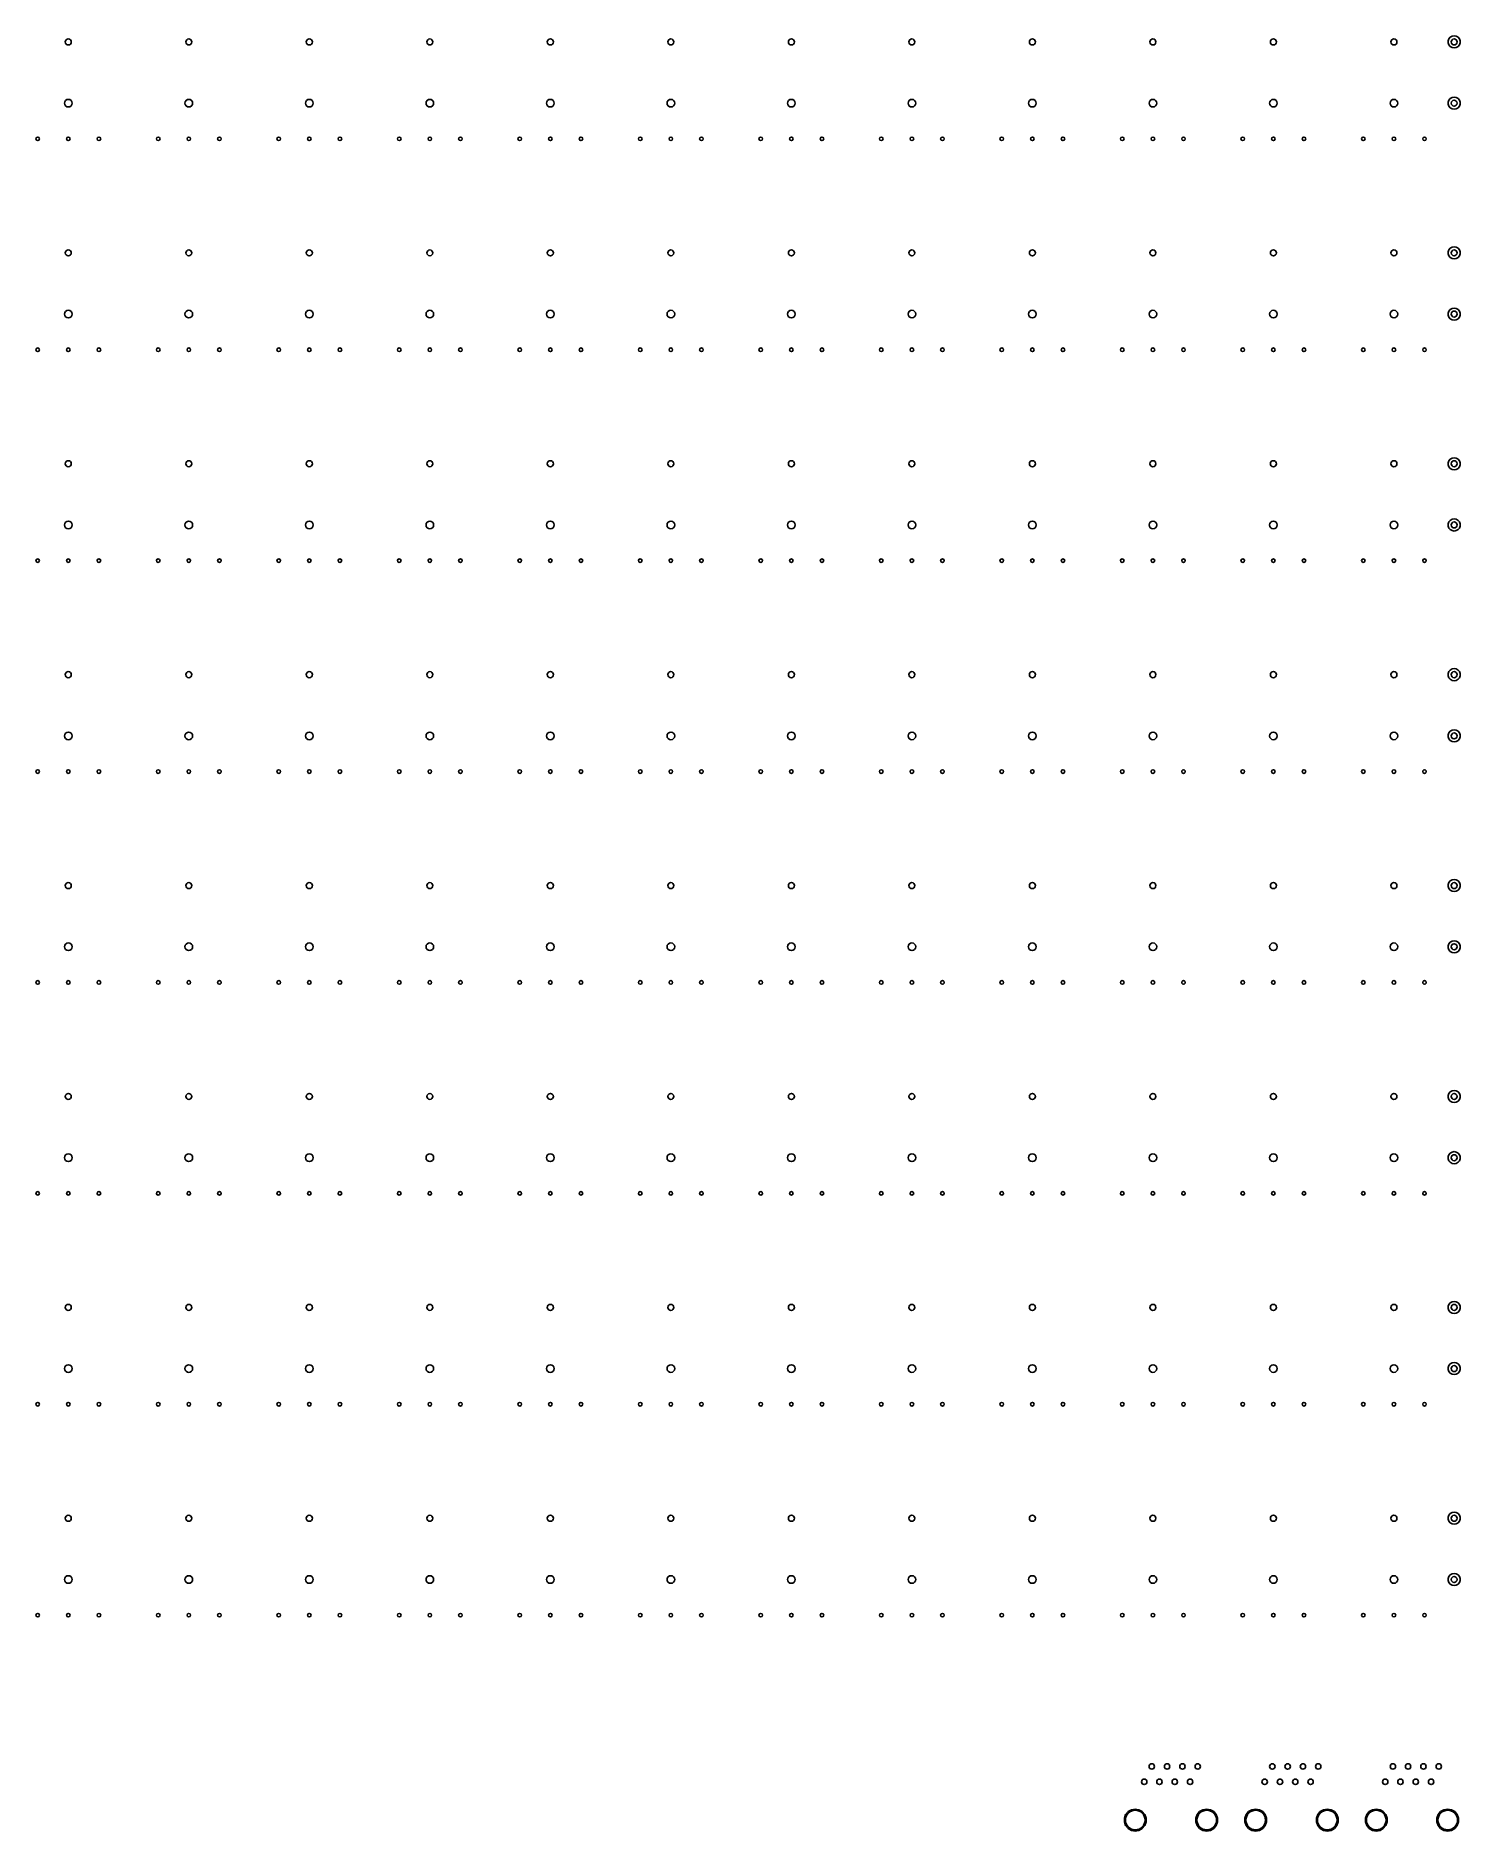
# Model space of a CAD drawing. Extents: x 184 to 420, y -367 to -69.
import ezdxf

# ---------------------------------------------------------------- set-up
doc = ezdxf.new("R2010")
doc.units = 0
doc.header["$MEASUREMENT"] = 0
doc.layers.add('BLACK', color=7, linetype='CONTINUOUS')

msp = doc.modelspace()

# ---------------------------------------------------------------- linework, layer by layer
at = {"layer": 'Black'}
for p, q in [((418.512, -69.7458), (418.631, -69.4183)), ((418.512, -70.0942), (418.512, -69.7458)), ((418.631, -70.4217), (418.512, -70.0942)), ((418.631, -69.4183), (418.855, -69.1514)), ((418.855, -70.6886), (418.631, -70.4217)), ((418.855, -69.1514), (419.157, -68.9772)), ((419.157, -70.8628), (418.855, -70.6886)), ((419.157, -68.9772), (419.5, -68.9167)), ((419.5, -70.9233), (419.157, -70.8628)), ((419.5, -68.9167), (419.843, -68.9772)), ((419.843, -70.8628), (419.5, -70.9233)), ((419.843, -68.9772), (420.145, -69.1514)), ((420.145, -70.6886), (419.843, -70.8628)), ((420.145, -69.1514), (420.369, -69.4183)), ((420.369, -70.4217), (420.145, -70.6886)), ((420.369, -69.4183), (420.488, -69.7458)), ((420.488, -70.0942), (420.369, -70.4217)), ((420.488, -69.7458), (420.488, -70.0942)), ((418.512, -79.9058), (418.631, -79.5783)), ((418.512, -80.2542), (418.512, -79.9058)), ((418.631, -80.5817), (418.512, -80.2542)), ((418.631, -79.5783), (418.855, -79.3114)), ((418.855, -79.3114), (419.157, -79.1372)), ((419.157, -79.1372), (419.5, -79.0767)), ((419.5, -79.0767), (419.843, -79.1372)), ((419.843, -79.1372), (420.145, -79.3114)), ((420.145, -79.3114), (420.369, -79.5783)), ((420.369, -79.5783), (420.488, -79.9058)), ((420.488, -80.2542), (420.369, -80.5817)), ((420.488, -79.9058), (420.488, -80.2542)), ((418.855, -80.8486), (418.631, -80.5817)), ((419.157, -81.0228), (418.855, -80.8486)), ((419.5, -81.0833), (419.157, -81.0228)), ((419.843, -81.0228), (419.5, -81.0833)), ((420.145, -80.8486), (419.843, -81.0228)), ((420.369, -80.5817), (420.145, -80.8486)), ((418.631, -104.418), (418.855, -104.151)), ((418.855, -104.151), (419.157, -103.977)), ((419.157, -103.977), (419.5, -103.917)), ((419.5, -103.917), (419.843, -103.977)), ((419.843, -103.977), (420.145, -104.151)), ((420.145, -104.151), (420.369, -104.418)), ((418.512, -104.746), (418.631, -104.418)), ((418.512, -105.094), (418.512, -104.746)), ((418.631, -105.422), (418.512, -105.094)), ((418.855, -105.689), (418.631, -105.422)), ((419.157, -105.863), (418.855, -105.689)), ((419.5, -105.923), (419.157, -105.863)), ((419.843, -105.863), (419.5, -105.923)), ((420.145, -105.689), (419.843, -105.863)), ((420.369, -105.422), (420.145, -105.689)), ((420.369, -104.418), (420.488, -104.746)), ((420.488, -105.094), (420.369, -105.422)), ((420.488, -104.746), (420.488, -105.094)), ((418.512, -114.906), (418.631, -114.578)), ((418.512, -115.254), (418.512, -114.906)), ((418.631, -115.582), (418.512, -115.254)), ((418.631, -114.578), (418.855, -114.311)), ((418.855, -115.849), (418.631, -115.582)), ((418.855, -114.311), (419.157, -114.137)), ((419.157, -116.023), (418.855, -115.849)), ((419.157, -114.137), (419.5, -114.077)), ((419.5, -116.083), (419.157, -116.023)), ((419.5, -114.077), (419.843, -114.137)), ((419.843, -116.023), (419.5, -116.083)), ((419.843, -114.137), (420.145, -114.311)), ((420.145, -115.849), (419.843, -116.023)), ((420.145, -114.311), (420.369, -114.578)), ((420.369, -115.582), (420.145, -115.849)), ((420.369, -114.578), (420.488, -114.906)), ((420.488, -115.254), (420.369, -115.582)), ((420.488, -114.906), (420.488, -115.254)), ((418.512, -139.746), (418.631, -139.418)), ((418.512, -140.094), (418.512, -139.746)), ((418.631, -139.418), (418.855, -139.151)), ((418.855, -139.151), (419.157, -138.977)), ((419.157, -138.977), (419.5, -138.917)), ((419.5, -138.917), (419.843, -138.977)), ((419.843, -138.977), (420.145, -139.151)), ((420.145, -139.151), (420.369, -139.418)), ((420.369, -139.418), (420.488, -139.746)), ((420.488, -139.746), (420.488, -140.094)), ((418.631, -140.422), (418.512, -140.094)), ((418.855, -140.689), (418.631, -140.422)), ((419.157, -140.863), (418.855, -140.689)), ((419.5, -140.923), (419.157, -140.863)), ((419.843, -140.863), (419.5, -140.923)), ((420.145, -140.689), (419.843, -140.863)), ((420.369, -140.422), (420.145, -140.689)), ((420.488, -140.094), (420.369, -140.422)), ((418.512, -149.906), (418.631, -149.578)), ((418.512, -150.254), (418.512, -149.906)), ((418.631, -150.582), (418.512, -150.254)), ((418.631, -149.578), (418.855, -149.311)), ((418.855, -150.849), (418.631, -150.582)), ((418.855, -149.311), (419.157, -149.137)), ((419.157, -151.023), (418.855, -150.849)), ((419.157, -149.137), (419.5, -149.077)), ((419.5, -151.083), (419.157, -151.023)), ((419.5, -149.077), (419.843, -149.137)), ((419.843, -151.023), (419.5, -151.083)), ((419.843, -149.137), (420.145, -149.311)), ((420.145, -150.849), (419.843, -151.023)), ((420.145, -149.311), (420.369, -149.578)), ((420.369, -150.582), (420.145, -150.849)), ((420.369, -149.578), (420.488, -149.906)), ((420.488, -150.254), (420.369, -150.582)), ((420.488, -149.906), (420.488, -150.254)), ((418.512, -174.746), (418.631, -174.418)), ((418.512, -175.094), (418.512, -174.746)), ((418.631, -175.422), (418.512, -175.094)), ((418.631, -174.418), (418.855, -174.151)), ((418.855, -175.689), (418.631, -175.422)), ((418.855, -174.151), (419.157, -173.977)), ((419.157, -175.863), (418.855, -175.689)), ((419.157, -173.977), (419.5, -173.917)), ((419.5, -173.917), (419.843, -173.977)), ((419.843, -173.977), (420.145, -174.151)), ((420.145, -175.689), (419.843, -175.863)), ((420.145, -174.151), (420.369, -174.418)), ((420.369, -175.422), (420.145, -175.689)), ((420.369, -174.418), (420.488, -174.746)), ((420.488, -175.094), (420.369, -175.422)), ((420.488, -174.746), (420.488, -175.094)), ((419.5, -175.923), (419.157, -175.863)), ((419.843, -175.863), (419.5, -175.923)), ((418.512, -184.906), (418.631, -184.578)), ((418.631, -184.578), (418.855, -184.311)), ((418.855, -184.311), (419.157, -184.137)), ((419.157, -184.137), (419.5, -184.077)), ((419.5, -184.077), (419.843, -184.137)), ((419.843, -184.137), (420.145, -184.311)), ((420.145, -184.311), (420.369, -184.578)), ((420.369, -184.578), (420.488, -184.906)), ((418.512, -185.254), (418.512, -184.906)), ((418.631, -185.582), (418.512, -185.254)), ((418.855, -185.849), (418.631, -185.582)), ((419.157, -186.023), (418.855, -185.849)), ((419.5, -186.083), (419.157, -186.023)), ((419.843, -186.023), (419.5, -186.083)), ((420.145, -185.849), (419.843, -186.023)), ((420.369, -185.582), (420.145, -185.849)), ((420.488, -185.254), (420.369, -185.582)), ((420.488, -184.906), (420.488, -185.254)), ((418.512, -209.746), (418.631, -209.418)), ((418.512, -210.094), (418.512, -209.746)), ((418.631, -210.422), (418.512, -210.094)), ((418.631, -209.418), (418.855, -209.151)), ((418.855, -210.689), (418.631, -210.422)), ((418.855, -209.151), (419.157, -208.977)), ((419.157, -210.863), (418.855, -210.689)), ((419.157, -208.977), (419.5, -208.917)), ((419.5, -210.923), (419.157, -210.863)), ((419.5, -208.917), (419.843, -208.977)), ((419.843, -210.863), (419.5, -210.923)), ((419.843, -208.977), (420.145, -209.151)), ((420.145, -210.689), (419.843, -210.863)), ((420.145, -209.151), (420.369, -209.418)), ((420.369, -210.422), (420.145, -210.689)), ((420.369, -209.418), (420.488, -209.746)), ((420.488, -210.094), (420.369, -210.422)), ((420.488, -209.746), (420.488, -210.094)), ((418.512, -219.906), (418.631, -219.578)), ((418.512, -220.254), (418.512, -219.906)), ((418.631, -220.582), (418.512, -220.254)), ((418.631, -219.578), (418.855, -219.311)), ((418.855, -219.311), (419.157, -219.137)), ((419.157, -219.137), (419.5, -219.077)), ((419.5, -219.077), (419.843, -219.137)), ((419.843, -219.137), (420.145, -219.311)), ((420.145, -219.311), (420.369, -219.578)), ((420.369, -219.578), (420.488, -219.906)), ((420.488, -220.254), (420.369, -220.582)), ((420.488, -219.906), (420.488, -220.254)), ((418.855, -220.849), (418.631, -220.582)), ((419.157, -221.023), (418.855, -220.849)), ((419.5, -221.083), (419.157, -221.023)), ((419.843, -221.023), (419.5, -221.083)), ((420.145, -220.849), (419.843, -221.023)), ((420.369, -220.582), (420.145, -220.849)), ((418.631, -244.418), (418.855, -244.151)), ((418.855, -244.151), (419.157, -243.977)), ((419.157, -243.977), (419.5, -243.917)), ((419.5, -243.917), (419.843, -243.977)), ((419.843, -243.977), (420.145, -244.151)), ((420.145, -244.151), (420.369, -244.418)), ((418.512, -244.746), (418.631, -244.418)), ((418.512, -245.094), (418.512, -244.746)), ((418.631, -245.422), (418.512, -245.094)), ((418.855, -245.689), (418.631, -245.422)), ((419.157, -245.863), (418.855, -245.689)), ((419.5, -245.923), (419.157, -245.863)), ((419.843, -245.863), (419.5, -245.923)), ((420.145, -245.689), (419.843, -245.863)), ((420.369, -245.422), (420.145, -245.689)), ((420.369, -244.418), (420.488, -244.746)), ((420.488, -245.094), (420.369, -245.422)), ((420.488, -244.746), (420.488, -245.094)), ((418.512, -254.906), (418.631, -254.578)), ((418.512, -255.254), (418.512, -254.906)), ((418.631, -255.582), (418.512, -255.254)), ((418.631, -254.578), (418.855, -254.311)), ((418.855, -255.849), (418.631, -255.582)), ((418.855, -254.311), (419.157, -254.137)), ((419.157, -256.023), (418.855, -255.849)), ((419.157, -254.137), (419.5, -254.077)), ((419.5, -256.083), (419.157, -256.023)), ((419.5, -254.077), (419.843, -254.137)), ((419.843, -256.023), (419.5, -256.083)), ((419.843, -254.137), (420.145, -254.311)), ((420.145, -255.849), (419.843, -256.023)), ((420.145, -254.311), (420.369, -254.578)), ((420.369, -255.582), (420.145, -255.849)), ((420.369, -254.578), (420.488, -254.906)), ((420.488, -255.254), (420.369, -255.582)), ((420.488, -254.906), (420.488, -255.254)), ((418.512, -279.746), (418.631, -279.418)), ((418.512, -280.094), (418.512, -279.746)), ((418.631, -279.418), (418.855, -279.151)), ((418.855, -279.151), (419.157, -278.977)), ((419.157, -278.977), (419.5, -278.917)), ((419.5, -278.917), (419.843, -278.977)), ((419.843, -278.977), (420.145, -279.151)), ((420.145, -279.151), (420.369, -279.418)), ((420.369, -279.418), (420.488, -279.746)), ((420.488, -279.746), (420.488, -280.094)), ((418.631, -280.422), (418.512, -280.094)), ((418.855, -280.689), (418.631, -280.422)), ((419.157, -280.863), (418.855, -280.689)), ((419.5, -280.923), (419.157, -280.863)), ((419.843, -280.863), (419.5, -280.923)), ((420.145, -280.689), (419.843, -280.863)), ((420.369, -280.422), (420.145, -280.689)), ((420.488, -280.094), (420.369, -280.422)), ((418.512, -289.906), (418.631, -289.578)), ((418.512, -290.254), (418.512, -289.906)), ((418.631, -290.582), (418.512, -290.254)), ((418.631, -289.578), (418.855, -289.311)), ((418.855, -290.849), (418.631, -290.582)), ((418.855, -289.311), (419.157, -289.137)), ((419.157, -291.023), (418.855, -290.849)), ((419.157, -289.137), (419.5, -289.077)), ((419.5, -291.083), (419.157, -291.023)), ((419.5, -289.077), (419.843, -289.137)), ((419.843, -291.023), (419.5, -291.083)), ((419.843, -289.137), (420.145, -289.311)), ((420.145, -290.849), (419.843, -291.023)), ((420.145, -289.311), (420.369, -289.578)), ((420.369, -290.582), (420.145, -290.849)), ((420.369, -289.578), (420.488, -289.906)), ((420.488, -290.254), (420.369, -290.582)), ((420.488, -289.906), (420.488, -290.254)), ((418.512, -314.746), (418.631, -314.418)), ((418.512, -315.094), (418.512, -314.746)), ((418.631, -315.422), (418.512, -315.094)), ((418.631, -314.418), (418.855, -314.151)), ((418.855, -315.689), (418.631, -315.422)), ((418.855, -314.151), (419.157, -313.977)), ((419.157, -315.863), (418.855, -315.689)), ((419.157, -313.977), (419.5, -313.917)), ((419.5, -313.917), (419.843, -313.977)), ((419.843, -313.977), (420.145, -314.151)), ((420.145, -315.689), (419.843, -315.863)), ((420.145, -314.151), (420.369, -314.418)), ((420.369, -315.422), (420.145, -315.689)), ((420.369, -314.418), (420.488, -314.746)), ((420.488, -315.094), (420.369, -315.422)), ((420.488, -314.746), (420.488, -315.094)), ((419.5, -315.923), (419.157, -315.863)), ((419.843, -315.863), (419.5, -315.923)), ((418.512, -324.906), (418.631, -324.578)), ((418.631, -324.578), (418.855, -324.311)), ((418.855, -324.311), (419.157, -324.137)), ((419.157, -324.137), (419.5, -324.077)), ((419.5, -324.077), (419.843, -324.137)), ((419.843, -324.137), (420.145, -324.311)), ((420.145, -324.311), (420.369, -324.578)), ((420.369, -324.578), (420.488, -324.906)), ((418.512, -325.254), (418.512, -324.906)), ((418.631, -325.582), (418.512, -325.254)), ((418.855, -325.849), (418.631, -325.582)), ((419.157, -326.023), (418.855, -325.849)), ((419.5, -326.083), (419.157, -326.023)), ((419.843, -326.023), (419.5, -326.083)), ((420.145, -325.849), (419.843, -326.023)), ((420.369, -325.582), (420.145, -325.849)), ((420.488, -325.254), (420.369, -325.582)), ((420.488, -324.906), (420.488, -325.254)), ((365.392, -363.597), (365.943, -363.279)), ((365.943, -363.279), (366.569, -363.168)), ((366.569, -363.168), (367.196, -363.279)), ((367.196, -363.279), (367.747, -363.597)), ((377.261, -363.597), (377.812, -363.279)), ((377.812, -363.279), (378.439, -363.168)), ((378.439, -363.168), (379.065, -363.279)), ((379.065, -363.279), (379.616, -363.597)), ((385.392, -363.597), (385.943, -363.279)), ((385.943, -363.279), (386.569, -363.168)), ((386.569, -363.168), (387.196, -363.279)), ((387.196, -363.279), (387.747, -363.597)), ((397.261, -363.597), (397.812, -363.279)), ((397.812, -363.279), (398.439, -363.168)), ((398.439, -363.168), (399.065, -363.279)), ((399.065, -363.279), (399.616, -363.597)), ((405.392, -363.597), (405.943, -363.279)), ((405.943, -363.279), (406.569, -363.168)), ((406.569, -363.168), (407.196, -363.279)), ((407.196, -363.279), (407.747, -363.597)), ((417.261, -363.597), (417.812, -363.279)), ((417.812, -363.279), (418.439, -363.168)), ((418.439, -363.168), (419.065, -363.279)), ((419.065, -363.279), (419.616, -363.597)), ((364.765, -364.682), (364.983, -364.084)), ((364.765, -365.318), (364.765, -364.682)), ((364.983, -365.916), (364.765, -365.318)), ((364.983, -364.084), (365.392, -363.597)), ((365.392, -366.403), (364.983, -365.916)), ((365.943, -366.721), (365.392, -366.403)), ((367.747, -366.403), (367.196, -366.721)), ((367.747, -363.597), (368.156, -364.084)), ((368.156, -365.916), (367.747, -366.403)), ((368.156, -364.084), (368.373, -364.682)), ((368.373, -365.318), (368.156, -365.916)), ((368.373, -364.682), (368.373, -365.318)), ((376.634, -364.682), (376.852, -364.084)), ((376.634, -365.318), (376.634, -364.682)), ((376.852, -365.916), (376.634, -365.318)), ((376.852, -364.084), (377.261, -363.597)), ((377.261, -366.403), (376.852, -365.916)), ((377.812, -366.721), (377.261, -366.403)), ((379.616, -366.403), (379.065, -366.721)), ((379.616, -363.597), (380.025, -364.084)), ((380.025, -365.916), (379.616, -366.403)), ((380.025, -364.084), (380.243, -364.682)), ((380.243, -365.318), (380.025, -365.916)), ((380.243, -364.682), (380.243, -365.318)), ((384.765, -364.682), (384.983, -364.084)), ((384.765, -365.318), (384.765, -364.682)), ((384.983, -365.916), (384.765, -365.318)), ((384.983, -364.084), (385.392, -363.597)), ((385.392, -366.403), (384.983, -365.916)), ((385.943, -366.721), (385.392, -366.403)), ((387.747, -366.403), (387.196, -366.721)), ((387.747, -363.597), (388.156, -364.084)), ((388.156, -365.916), (387.747, -366.403)), ((388.156, -364.084), (388.373, -364.682)), ((388.373, -365.318), (388.156, -365.916)), ((388.373, -364.682), (388.373, -365.318)), ((396.634, -364.682), (396.852, -364.084)), ((396.634, -365.318), (396.634, -364.682)), ((396.852, -365.916), (396.634, -365.318)), ((396.852, -364.084), (397.261, -363.597)), ((397.261, -366.403), (396.852, -365.916)), ((397.812, -366.721), (397.261, -366.403)), ((399.616, -366.403), (399.065, -366.721)), ((399.616, -363.597), (400.025, -364.084)), ((400.025, -365.916), (399.616, -366.403)), ((400.025, -364.084), (400.243, -364.682)), ((400.243, -365.318), (400.025, -365.916)), ((400.243, -364.682), (400.243, -365.318)), ((404.765, -364.682), (404.983, -364.084)), ((404.765, -365.318), (404.765, -364.682)), ((404.983, -365.916), (404.765, -365.318)), ((404.983, -364.084), (405.392, -363.597)), ((405.392, -366.403), (404.983, -365.916)), ((405.943, -366.721), (405.392, -366.403)), ((407.747, -366.403), (407.196, -366.721)), ((407.747, -363.597), (408.156, -364.084)), ((408.156, -365.916), (407.747, -366.403)), ((408.156, -364.084), (408.373, -364.682)), ((408.373, -365.318), (408.156, -365.916)), ((408.373, -364.682), (408.373, -365.318)), ((416.634, -364.682), (416.852, -364.084)), ((416.634, -365.318), (416.634, -364.682)), ((416.852, -365.916), (416.634, -365.318)), ((416.852, -364.084), (417.261, -363.597)), ((417.261, -366.403), (416.852, -365.916)), ((417.812, -366.721), (417.261, -366.403)), ((419.616, -366.403), (419.065, -366.721)), ((419.616, -363.597), (420.025, -364.084)), ((420.025, -365.916), (419.616, -366.403)), ((420.025, -364.084), (420.243, -364.682)), ((420.243, -365.318), (420.025, -365.916)), ((420.243, -364.682), (420.243, -365.318)), ((366.569, -366.832), (365.943, -366.721)), ((367.196, -366.721), (366.569, -366.832)), ((378.439, -366.832), (377.812, -366.721)), ((379.065, -366.721), (378.439, -366.832)), ((386.569, -366.832), (385.943, -366.721)), ((387.196, -366.721), (386.569, -366.832)), ((398.439, -366.832), (397.812, -366.721)), ((399.065, -366.721), (398.439, -366.832)), ((406.569, -366.832), (405.943, -366.721)), ((407.196, -366.721), (406.569, -366.832)), ((418.439, -366.832), (417.812, -366.721)), ((419.065, -366.721), (418.439, -366.832))]:
    msp.add_line(p, q, dxfattribs=at)
for centre, radius in [((189.5, -69.92), 0.5004), ((209.5, -69.92), 0.5004), ((229.5, -69.92), 0.5004), ((249.5, -69.92), 0.5004), ((269.5, -69.92), 0.5004), ((289.5, -69.92), 0.5004), ((309.5, -69.92), 0.5004), ((329.5, -69.92), 0.5004), ((349.5, -69.92), 0.5004), ((369.5, -69.92), 0.5004), ((389.5, -69.92), 0.5004), ((409.5, -69.92), 0.5004), ((419.5, -69.92), 0.5004), ((189.5, -80.08), 0.635), ((209.5, -80.08), 0.635), ((229.5, -80.08), 0.635), ((249.5, -80.08), 0.635), ((269.5, -80.08), 0.635), ((289.5, -80.08), 0.635), ((309.5, -80.08), 0.635), ((329.5, -80.08), 0.635), ((349.5, -80.08), 0.635), ((369.5, -80.08), 0.635), ((389.5, -80.08), 0.635), ((409.5, -80.08), 0.635), ((419.5, -80.08), 0.5004), ((184.42, -86), 0.3), ((189.5, -86), 0.3), ((194.58, -86), 0.3), ((204.42, -86), 0.3), ((209.5, -86), 0.3), ((214.58, -86), 0.3), ((224.42, -86), 0.3), ((229.5, -86), 0.3), ((234.58, -86), 0.3), ((244.42, -86), 0.3), ((249.5, -86), 0.3), ((254.58, -86), 0.3), ((264.42, -86), 0.3), ((269.5, -86), 0.3), ((274.58, -86), 0.3), ((284.42, -86), 0.3), ((289.5, -86), 0.3), ((294.58, -86), 0.3), ((304.42, -86), 0.3), ((309.5, -86), 0.3), ((314.58, -86), 0.3), ((324.42, -86), 0.3), ((329.5, -86), 0.3), ((334.58, -86), 0.3), ((344.42, -86), 0.3), ((349.5, -86), 0.3), ((354.58, -86), 0.3), ((364.42, -86), 0.3), ((369.5, -86), 0.3), ((374.58, -86), 0.3), ((384.42, -86), 0.3), ((389.5, -86), 0.3), ((394.58, -86), 0.3), ((404.42, -86), 0.3), ((409.5, -86), 0.3), ((414.58, -86), 0.3), ((189.5, -104.92), 0.5004), ((209.5, -104.92), 0.5004), ((229.5, -104.92), 0.5004), ((249.5, -104.92), 0.5004), ((269.5, -104.92), 0.5004), ((289.5, -104.92), 0.5004), ((309.5, -104.92), 0.5004), ((329.5, -104.92), 0.5004), ((349.5, -104.92), 0.5004), ((369.5, -104.92), 0.5004), ((389.5, -104.92), 0.5004), ((409.5, -104.92), 0.5004), ((419.5, -104.92), 0.5004), ((189.5, -115.08), 0.635), ((209.5, -115.08), 0.635), ((229.5, -115.08), 0.635), ((249.5, -115.08), 0.635), ((269.5, -115.08), 0.635), ((289.5, -115.08), 0.635), ((309.5, -115.08), 0.635), ((329.5, -115.08), 0.635), ((349.5, -115.08), 0.635), ((369.5, -115.08), 0.635), ((389.5, -115.08), 0.635), ((409.5, -115.08), 0.635), ((419.5, -115.08), 0.5004), ((184.42, -121), 0.3), ((189.5, -121), 0.3), ((194.58, -121), 0.3), ((204.42, -121), 0.3), ((209.5, -121), 0.3), ((214.58, -121), 0.3), ((224.42, -121), 0.3), ((229.5, -121), 0.3), ((234.58, -121), 0.3), ((244.42, -121), 0.3), ((249.5, -121), 0.3), ((254.58, -121), 0.3), ((264.42, -121), 0.3), ((269.5, -121), 0.3), ((274.58, -121), 0.3), ((284.42, -121), 0.3), ((289.5, -121), 0.3), ((294.58, -121), 0.3), ((304.42, -121), 0.3), ((309.5, -121), 0.3), ((314.58, -121), 0.3), ((324.42, -121), 0.3), ((329.5, -121), 0.3), ((334.58, -121), 0.3), ((344.42, -121), 0.3), ((349.5, -121), 0.3), ((354.58, -121), 0.3), ((364.42, -121), 0.3), ((369.5, -121), 0.3), ((374.58, -121), 0.3), ((384.42, -121), 0.3), ((389.5, -121), 0.3), ((394.58, -121), 0.3), ((404.42, -121), 0.3), ((409.5, -121), 0.3), ((414.58, -121), 0.3), ((189.5, -139.92), 0.5004), ((209.5, -139.92), 0.5004), ((229.5, -139.92), 0.5004), ((249.5, -139.92), 0.5004), ((269.5, -139.92), 0.5004), ((289.5, -139.92), 0.5004), ((309.5, -139.92), 0.5004), ((329.5, -139.92), 0.5004), ((349.5, -139.92), 0.5004), ((369.5, -139.92), 0.5004), ((389.5, -139.92), 0.5004), ((409.5, -139.92), 0.5004), ((419.5, -139.92), 0.5004), ((189.5, -150.08), 0.635), ((209.5, -150.08), 0.635), ((229.5, -150.08), 0.635), ((249.5, -150.08), 0.635), ((269.5, -150.08), 0.635), ((289.5, -150.08), 0.635), ((309.5, -150.08), 0.635), ((329.5, -150.08), 0.635), ((349.5, -150.08), 0.635), ((369.5, -150.08), 0.635), ((389.5, -150.08), 0.635), ((409.5, -150.08), 0.635), ((419.5, -150.08), 0.5004), ((184.42, -156), 0.3), ((189.5, -156), 0.3), ((194.58, -156), 0.3), ((204.42, -156), 0.3), ((209.5, -156), 0.3), ((214.58, -156), 0.3), ((224.42, -156), 0.3), ((229.5, -156), 0.3), ((234.58, -156), 0.3), ((244.42, -156), 0.3), ((249.5, -156), 0.3), ((254.58, -156), 0.3), ((264.42, -156), 0.3), ((269.5, -156), 0.3), ((274.58, -156), 0.3), ((284.42, -156), 0.3), ((289.5, -156), 0.3), ((294.58, -156), 0.3), ((304.42, -156), 0.3), ((309.5, -156), 0.3), ((314.58, -156), 0.3), ((324.42, -156), 0.3), ((329.5, -156), 0.3), ((334.58, -156), 0.3), ((344.42, -156), 0.3), ((349.5, -156), 0.3), ((354.58, -156), 0.3), ((364.42, -156), 0.3), ((369.5, -156), 0.3), ((374.58, -156), 0.3), ((384.42, -156), 0.3), ((389.5, -156), 0.3), ((394.58, -156), 0.3), ((404.42, -156), 0.3), ((409.5, -156), 0.3), ((414.58, -156), 0.3), ((189.5, -174.92), 0.5004), ((209.5, -174.92), 0.5004), ((229.5, -174.92), 0.5004), ((249.5, -174.92), 0.5004), ((269.5, -174.92), 0.5004), ((289.5, -174.92), 0.5004), ((309.5, -174.92), 0.5004), ((329.5, -174.92), 0.5004), ((349.5, -174.92), 0.5004), ((369.5, -174.92), 0.5004), ((389.5, -174.92), 0.5004), ((409.5, -174.92), 0.5004), ((419.5, -174.92), 0.5004), ((189.5, -185.08), 0.635), ((209.5, -185.08), 0.635), ((229.5, -185.08), 0.635), ((249.5, -185.08), 0.635), ((269.5, -185.08), 0.635), ((289.5, -185.08), 0.635), ((309.5, -185.08), 0.635), ((329.5, -185.08), 0.635), ((349.5, -185.08), 0.635), ((369.5, -185.08), 0.635), ((389.5, -185.08), 0.635), ((409.5, -185.08), 0.635), ((419.5, -185.08), 0.5004), ((184.42, -191), 0.3), ((189.5, -191), 0.3), ((194.58, -191), 0.3), ((204.42, -191), 0.3), ((209.5, -191), 0.3), ((214.58, -191), 0.3), ((224.42, -191), 0.3), ((229.5, -191), 0.3), ((234.58, -191), 0.3), ((244.42, -191), 0.3), ((249.5, -191), 0.3), ((254.58, -191), 0.3), ((264.42, -191), 0.3), ((269.5, -191), 0.3), ((274.58, -191), 0.3), ((284.42, -191), 0.3), ((289.5, -191), 0.3), ((294.58, -191), 0.3), ((304.42, -191), 0.3), ((309.5, -191), 0.3), ((314.58, -191), 0.3), ((324.42, -191), 0.3), ((329.5, -191), 0.3), ((334.58, -191), 0.3), ((344.42, -191), 0.3), ((349.5, -191), 0.3), ((354.58, -191), 0.3), ((364.42, -191), 0.3), ((369.5, -191), 0.3), ((374.58, -191), 0.3), ((384.42, -191), 0.3), ((389.5, -191), 0.3), ((394.58, -191), 0.3), ((404.42, -191), 0.3), ((409.5, -191), 0.3), ((414.58, -191), 0.3), ((189.5, -209.92), 0.5004), ((209.5, -209.92), 0.5004), ((229.5, -209.92), 0.5004), ((249.5, -209.92), 0.5004), ((269.5, -209.92), 0.5004), ((289.5, -209.92), 0.5004), ((309.5, -209.92), 0.5004), ((329.5, -209.92), 0.5004), ((349.5, -209.92), 0.5004), ((369.5, -209.92), 0.5004), ((389.5, -209.92), 0.5004), ((409.5, -209.92), 0.5004), ((419.5, -209.92), 0.5004), ((189.5, -220.08), 0.635), ((209.5, -220.08), 0.635), ((229.5, -220.08), 0.635), ((249.5, -220.08), 0.635), ((269.5, -220.08), 0.635), ((289.5, -220.08), 0.635), ((309.5, -220.08), 0.635), ((329.5, -220.08), 0.635), ((349.5, -220.08), 0.635), ((369.5, -220.08), 0.635), ((389.5, -220.08), 0.635), ((409.5, -220.08), 0.635), ((419.5, -220.08), 0.5004), ((184.42, -226), 0.3), ((189.5, -226), 0.3), ((194.58, -226), 0.3), ((204.42, -226), 0.3), ((209.5, -226), 0.3), ((214.58, -226), 0.3), ((224.42, -226), 0.3), ((229.5, -226), 0.3), ((234.58, -226), 0.3), ((244.42, -226), 0.3), ((249.5, -226), 0.3), ((254.58, -226), 0.3), ((264.42, -226), 0.3), ((269.5, -226), 0.3), ((274.58, -226), 0.3), ((284.42, -226), 0.3), ((289.5, -226), 0.3), ((294.58, -226), 0.3), ((304.42, -226), 0.3), ((309.5, -226), 0.3), ((314.58, -226), 0.3), ((324.42, -226), 0.3), ((329.5, -226), 0.3), ((334.58, -226), 0.3), ((344.42, -226), 0.3), ((349.5, -226), 0.3), ((354.58, -226), 0.3), ((364.42, -226), 0.3), ((369.5, -226), 0.3), ((374.58, -226), 0.3), ((384.42, -226), 0.3), ((389.5, -226), 0.3), ((394.58, -226), 0.3), ((404.42, -226), 0.3), ((409.5, -226), 0.3), ((414.58, -226), 0.3), ((189.5, -244.92), 0.5004), ((209.5, -244.92), 0.5004), ((229.5, -244.92), 0.5004), ((249.5, -244.92), 0.5004), ((269.5, -244.92), 0.5004), ((289.5, -244.92), 0.5004), ((309.5, -244.92), 0.5004), ((329.5, -244.92), 0.5004), ((349.5, -244.92), 0.5004), ((369.5, -244.92), 0.5004), ((389.5, -244.92), 0.5004), ((409.5, -244.92), 0.5004), ((419.5, -244.92), 0.5004), ((189.5, -255.08), 0.635), ((209.5, -255.08), 0.635), ((229.5, -255.08), 0.635), ((249.5, -255.08), 0.635), ((269.5, -255.08), 0.635), ((289.5, -255.08), 0.635), ((309.5, -255.08), 0.635), ((329.5, -255.08), 0.635), ((349.5, -255.08), 0.635), ((369.5, -255.08), 0.635), ((389.5, -255.08), 0.635), ((409.5, -255.08), 0.635), ((419.5, -255.08), 0.5004), ((184.42, -261), 0.3), ((189.5, -261), 0.3), ((194.58, -261), 0.3), ((204.42, -261), 0.3), ((209.5, -261), 0.3), ((214.58, -261), 0.3), ((224.42, -261), 0.3), ((229.5, -261), 0.3), ((234.58, -261), 0.3), ((244.42, -261), 0.3), ((249.5, -261), 0.3), ((254.58, -261), 0.3), ((264.42, -261), 0.3), ((269.5, -261), 0.3), ((274.58, -261), 0.3), ((284.42, -261), 0.3), ((289.5, -261), 0.3), ((294.58, -261), 0.3), ((304.42, -261), 0.3), ((309.5, -261), 0.3), ((314.58, -261), 0.3), ((324.42, -261), 0.3), ((329.5, -261), 0.3), ((334.58, -261), 0.3), ((344.42, -261), 0.3), ((349.5, -261), 0.3), ((354.58, -261), 0.3), ((364.42, -261), 0.3), ((369.5, -261), 0.3), ((374.58, -261), 0.3), ((384.42, -261), 0.3), ((389.5, -261), 0.3), ((394.58, -261), 0.3), ((404.42, -261), 0.3), ((409.5, -261), 0.3), ((414.58, -261), 0.3), ((189.5, -279.92), 0.5004), ((209.5, -279.92), 0.5004), ((229.5, -279.92), 0.5004), ((249.5, -279.92), 0.5004), ((269.5, -279.92), 0.5004), ((289.5, -279.92), 0.5004), ((309.5, -279.92), 0.5004), ((329.5, -279.92), 0.5004), ((349.5, -279.92), 0.5004), ((369.5, -279.92), 0.5004), ((389.5, -279.92), 0.5004), ((409.5, -279.92), 0.5004), ((419.5, -279.92), 0.5004), ((189.5, -290.08), 0.635), ((209.5, -290.08), 0.635), ((229.5, -290.08), 0.635), ((249.5, -290.08), 0.635), ((269.5, -290.08), 0.635), ((289.5, -290.08), 0.635), ((309.5, -290.08), 0.635), ((329.5, -290.08), 0.635), ((349.5, -290.08), 0.635), ((369.5, -290.08), 0.635), ((389.5, -290.08), 0.635), ((409.5, -290.08), 0.635), ((419.5, -290.08), 0.5004), ((184.42, -296), 0.3), ((189.5, -296), 0.3), ((194.58, -296), 0.3), ((204.42, -296), 0.3), ((209.5, -296), 0.3), ((214.58, -296), 0.3), ((224.42, -296), 0.3), ((229.5, -296), 0.3), ((234.58, -296), 0.3), ((244.42, -296), 0.3), ((249.5, -296), 0.3), ((254.58, -296), 0.3), ((264.42, -296), 0.3), ((269.5, -296), 0.3), ((274.58, -296), 0.3), ((284.42, -296), 0.3), ((289.5, -296), 0.3), ((294.58, -296), 0.3), ((304.42, -296), 0.3), ((309.5, -296), 0.3), ((314.58, -296), 0.3), ((324.42, -296), 0.3), ((329.5, -296), 0.3), ((334.58, -296), 0.3), ((344.42, -296), 0.3), ((349.5, -296), 0.3), ((354.58, -296), 0.3), ((364.42, -296), 0.3), ((369.5, -296), 0.3), ((374.58, -296), 0.3), ((384.42, -296), 0.3), ((389.5, -296), 0.3), ((394.58, -296), 0.3), ((404.42, -296), 0.3), ((409.5, -296), 0.3), ((414.58, -296), 0.3), ((189.5, -314.92), 0.5004), ((209.5, -314.92), 0.5004), ((229.5, -314.92), 0.5004), ((249.5, -314.92), 0.5004), ((269.5, -314.92), 0.5004), ((289.5, -314.92), 0.5004), ((309.5, -314.92), 0.5004), ((329.5, -314.92), 0.5004), ((349.5, -314.92), 0.5004), ((369.5, -314.92), 0.5004), ((389.5, -314.92), 0.5004), ((409.5, -314.92), 0.5004), ((419.5, -314.92), 0.5004), ((189.5, -325.08), 0.635), ((209.5, -325.08), 0.635), ((229.5, -325.08), 0.635), ((249.5, -325.08), 0.635), ((269.5, -325.08), 0.635), ((289.5, -325.08), 0.635), ((309.5, -325.08), 0.635), ((329.5, -325.08), 0.635), ((349.5, -325.08), 0.635), ((369.5, -325.08), 0.635), ((389.5, -325.08), 0.635), ((409.5, -325.08), 0.635), ((419.5, -325.08), 0.5004), ((184.42, -331), 0.3), ((189.5, -331), 0.3), ((194.58, -331), 0.3), ((204.42, -331), 0.3), ((209.5, -331), 0.3), ((214.58, -331), 0.3), ((224.42, -331), 0.3), ((229.5, -331), 0.3), ((234.58, -331), 0.3), ((244.42, -331), 0.3), ((249.5, -331), 0.3), ((254.58, -331), 0.3), ((264.42, -331), 0.3), ((269.5, -331), 0.3), ((274.58, -331), 0.3), ((284.42, -331), 0.3), ((289.5, -331), 0.3), ((294.58, -331), 0.3), ((304.42, -331), 0.3), ((309.5, -331), 0.3), ((314.58, -331), 0.3), ((324.42, -331), 0.3), ((329.5, -331), 0.3), ((334.58, -331), 0.3), ((344.42, -331), 0.3), ((349.5, -331), 0.3), ((354.58, -331), 0.3), ((364.42, -331), 0.3), ((369.5, -331), 0.3), ((374.58, -331), 0.3), ((384.42, -331), 0.3), ((389.5, -331), 0.3), ((394.58, -331), 0.3), ((404.42, -331), 0.3), ((409.5, -331), 0.3), ((414.58, -331), 0.3), ((369.325, -356.11), 0.4496), ((371.865, -356.11), 0.4496), ((374.405, -356.11), 0.4496), ((376.945, -356.11), 0.4496), ((389.325, -356.11), 0.4496), ((391.865, -356.11), 0.4496), ((394.405, -356.11), 0.4496), ((396.945, -356.11), 0.4496), ((409.325, -356.11), 0.4496), ((411.865, -356.11), 0.4496), ((414.405, -356.11), 0.4496), ((416.945, -356.11), 0.4496), ((368.055, -358.65), 0.4496), ((370.595, -358.65), 0.4496), ((373.135, -358.65), 0.4496), ((375.675, -358.65), 0.4496), ((388.055, -358.65), 0.4496), ((390.595, -358.65), 0.4496), ((393.135, -358.65), 0.4496), ((395.675, -358.65), 0.4496), ((408.055, -358.65), 0.4496), ((410.595, -358.65), 0.4496), ((413.135, -358.65), 0.4496), ((415.675, -358.65), 0.4496), ((366.569, -365), 1.6256), ((378.439, -365), 1.6256), ((386.569, -365), 1.6256), ((398.439, -365), 1.6256), ((406.569, -365), 1.6256), ((418.439, -365), 1.6256)]:
    msp.add_circle(centre, radius, dxfattribs=at)

doc.saveas('drawing.dxf')
